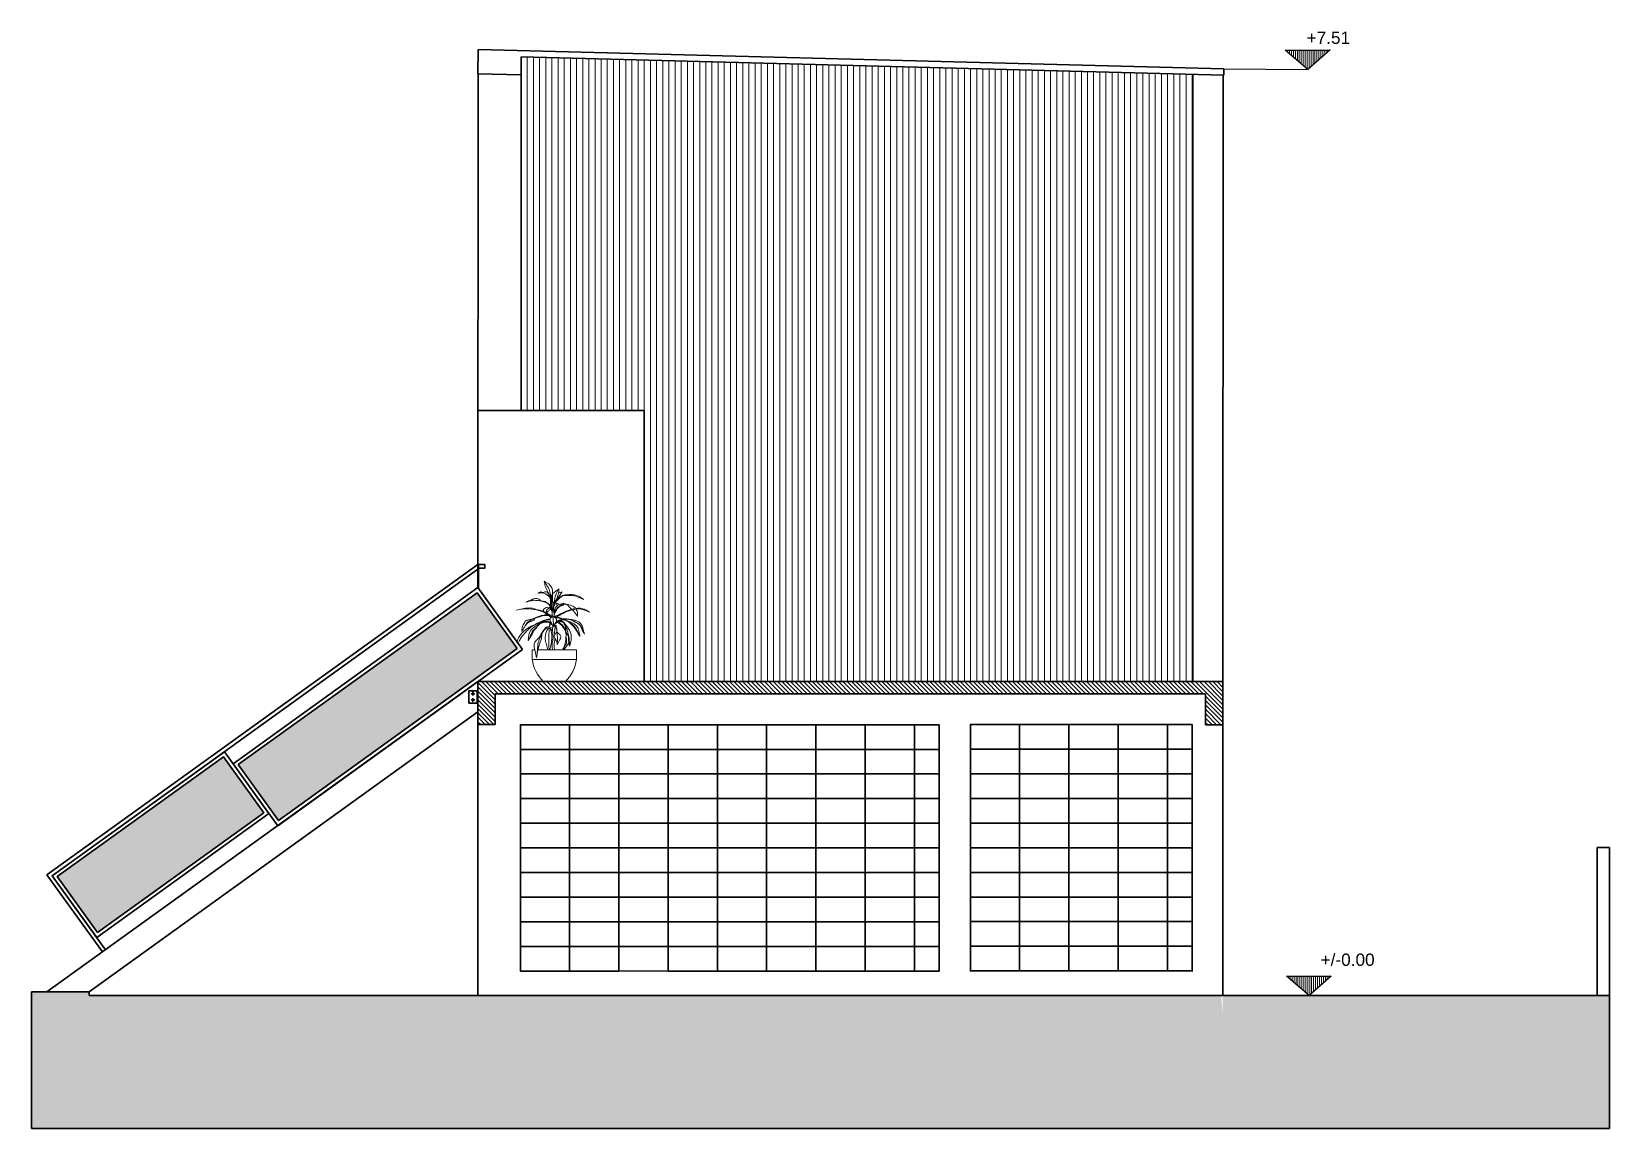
# Model space of a CAD drawing. Header units: metres. Extents: x -2569 to 4336, y -4195 to 694.
# Drawn here: x 922 to 2204, y -4194 to -3303 of the extents above; entities that cross this region are included whole.
import ezdxf

# ---------------------------------------------------------------- set-up
doc = ezdxf.new("R2010")
doc.units = ezdxf.units.M
doc.header["$LTSCALE"] = 5
doc.header["$MEASUREMENT"] = 0
for name, color, linetype, lineweight in [('A-ANNO-NOTE', 7, 'Continuous', 35), ('A-ELEV-MBE1', 7, 'Continuous', 35), ('A-ELEV-PATT', 255, 'Continuous', 18), ('A-FURN', 253, 'Continuous', 18), ('A-FURN-', 253, 'Continuous', 0), ('A-SECT-MCUT', 7, 'Continuous', 35), ('A-SECT-PATT', 8, 'Continuous', 18)]:
    doc.layers.add(name, color=color, linetype=linetype, lineweight=lineweight)
doc.layers.add('quote', color=82, linetype='Continuous')
doc.styles.add('ARIAL', font='arial.ttf')

msp = doc.modelspace()

# ---------------------------------------------------------------- hatches: boundary and pattern name
at = {"layer": 'A-ELEV-PATT'}
h = msp.add_hatch(dxfattribs=at)
h.set_pattern_fill('ANSI31', color=256, scale=0.5, angle=225, style=0)
h.set_pattern_definition([(270, (22270.1483, -16500.507), (1.5875, -4e-15), [])])
h.paths.add_polyline_path([(1977, -3318.1), (1958.6, -3334), (1940.2, -3318.1)])
h = msp.add_hatch(dxfattribs=at)
h.set_pattern_fill('ANSI31', color=256, scale=0.5, angle=225, style=0)
h.set_pattern_definition([(270, (22269.0531, -17252.347), (1.5875, -4e-15), [])])
h.paths.add_polyline_path([(1978.1, -4070), (1959.7, -4085.8), (1941.3, -4070)])
at = {"layer": 'A-SECT-PATT'}
h = msp.add_hatch(dxfattribs=at)
h.set_pattern_fill('ANSI31', color=256, scale=40, angle=315, style=0)
h.set_pattern_definition([(270, (9999.702, -11492.566), (5, -7e-15), [])])
h.paths.add_polyline_path([(1319.6, -3323.6), (1865.2, -3337.8), (1865.2, -3830.9), (1661.3, -3830.9), (1581.3, -3830.9), (1418.6, -3830.9), (1418.6, -3610.9), (1320.8, -3610.9)])
h = msp.add_hatch(dxfattribs=at)
h.set_pattern_fill('DOTS', color=256, scale=40, angle=542.9169, style=0)
h.set_pattern_definition([(182.91694, (2683.8407, -6478.8997), (-1.1211598, -2.5603712), [0, -2.5])])
h.paths.add_polyline_path([(1110.7, -3937.4), (975.7, -4034.6), (943, -3989.1), (1078, -3892)])
h.paths.add_polyline_path([(1316.6, -3804.1), (1122.7, -3943.7), (1089.9, -3898.3), (1283.9, -3758.7)])
h = msp.add_hatch(dxfattribs=at)
h.set_pattern_fill('ANSI31', color=256, scale=20, angle=270, style=0)
h.set_pattern_definition([(315, (2683.8407, -6478.8997), (1.767767, 1.767767), [])])
h.paths.add_polyline_path([(1875.6, -3830.9), (1875.6, -3830.9), (1889.6, -3830.9), (1889.6, -3865.9), (1875.6, -3865.9), (1875.6, -3840.9), (1298.6, -3840.9), (1298.6, -3865.8), (1284.6, -3865.8), (1284.6, -3830.9), (1298.6, -3830.9)])
h = msp.add_hatch(dxfattribs=at)
h.set_pattern_fill('DOTS', color=256, scale=100, angle=270, style=0)
h.set_pattern_definition([(180, (2203.612, -5440.563), (-3.125, -6.25), [0, -6.25])])
h.paths.add_polyline_path([(1340.2, -4085.8), (1319.1, -4085.8), (1319.1, -4085.8), (1659.6, -4085.8), (1659.6, -4118.3), (1659.6, -4085.8), (1636.7, -4085.8), (1634.1, -4085.8), (1709.1, -4085.8), (1709.1, -4118.3), (1689.2, -4118.3), (1709.1, -4118.3), (1709.1, -4085.8), (1855.5, -4085.8), (1855.5, -4110.8), (1855.5, -4085.8), (1834.5, -4085.8), (1909.5, -4085.8), (1908.3, -4085.8), (1888.3, -4085.8), (1889.6, -4103.3), (1889.6, -4085.8), (2203.6, -4085.8), (2203.6, -4193.7), (922.1, -4193.7), (922.1, -4082.9), (968.8, -4082.9), (968.8, -4085.8), (1285.1, -4085.8), (1285.1, -4110.8), (1285.1, -4085.8), (1265.2, -4085.8)])

# ---------------------------------------------------------------- linework, layer by layer
at = {"layer": 'A-ANNO-NOTE'}
msp.add_line((1284.6, -3610.9), (1419.7, -3610.9), dxfattribs=at)
at = {"layer": 'A-ELEV-MBE1'}
for p, q in [((1284.4, -3337.5), (1284.9, -3317.6)), ((1890.3, -3338.4), (1319.6, -3323.6)), ((1319.6, -3323.6), (1319.6, -3338.3)), ((1284.4, -3337.5), (1319.6, -3338.3)), ((1865.2, -3337.8), (1865.2, -3830.9)), ((1889.9, -3353.2), (1889.9, -3338.4)), ((1890.3, -3333.4), (1890.3, -3338.4)), ((1419.7, -3610.9), (1419.7, -3830.9)), ((1284.6, -3735.9), (934.6, -3987.8)), ((1284.6, -3739.6), (938.8, -3988.5)), ((1284.6, -3754.5), (1284.6, -3735.9)), ((1284.6, -3735.9), (1285.1, -3735.9)), ((1285.1, -3755.2), (1285.1, -3735.9)), ((1284.6, -3830.9), (934.6, -4082.9)), ((1284.6, -3855.5), (1284.6, -3830.9)), ((1277.1, -3838.3), (1277.1, -3848.3)), ((1277.1, -3838.3), (1284.6, -3838.3)), ((1279.1, -3840.8), (1282.1, -3840.8)), ((1280.6, -3842.3), (1280.6, -3839.3)), ((1280.6, -3844.3), (1280.6, -3847.3)), ((1284.1, -3838.3), (1284.1, -3848.3)), ((1284.6, -3855.5), (968.8, -4082.9)), ((1277.1, -3848.3), (1284.6, -3848.3)), ((1279.1, -3845.8), (1282.1, -3845.8)), ((1284.6, -3865.8), (1284.6, -4085.8)), ((1881.1, -3865.9), (1876.1, -3865.9)), ((1889.6, -3865.9), (1889.6, -4085.8)), ((2193.6, -4075.8), (2193.6, -3965.6)), ((2193.6, -4085.8), (2193.6, -3965.6)), ((2193.6, -3965.6), (2203.6, -3965.6)), ((2193.6, -3965.6), (2203.6, -3965.6)), ((2203.6, -3965.6), (2203.6, -4075.8)), ((2203.6, -3965.6), (2203.6, -4085.8)), ((934.6, -3987.8), (979.7, -4050.4)), ((938.8, -3988.5), (982.1, -4048.7)), ((1659.6, -4065.8), (1319.1, -4065.9)), ((1865.3, -4065.8), (1684.6, -4065.8)), ((922.1, -4082.9), (922.1, -4193.7)), ((922.1, -4082.9), (922.1, -4193.7)), ((968.8, -4082.9), (922.1, -4082.9)), ((968.8, -4082.9), (968.8, -4085.8)), ((968.8, -4085.8), (1284.6, -4085.8)), ((1889.6, -4085.8), (2203.6, -4085.8)), ((2203.6, -4085.8), (2203.6, -4193.7)), ((922.1, -4193.7), (2203.6, -4193.7))]:
    msp.add_line(p, q, dxfattribs=at)
at = {"layer": 'A-ELEV-MBE1', "extrusion": (4.44089e-16, 4.48813e-31, -1)}
for p, q in [((1581.3, -3830.9), (1661.3, -3830.9)), ((1583.8, -3830.9), (1658.8, -3830.9)), ((1583.8, -3830.9), (1658.8, -3830.9))]:
    msp.add_line(p, q, dxfattribs=at)
at = {"layer": 'A-ELEV-MBE1'}
for points in [[(1890.3, -3333.4), (1285.1, -3317.6), (1285.1, -3317.6), (1285.1, -3317.6), (1285.1, -3317.6), (1285.1, -3317.6), (1285.1, -3317.6)], [(1284.7, -3337.5), (1284.6, -3735.9)], [(1319.6, -3610.9), (1319.6, -3338.3)], [(1889.6, -3830.9), (1889.6, -3830.9), (1889.9, -3353.2), (1889.9, -3353.2)], [(1889.6, -4085.8), (1284.6, -4085.8)]]:
    msp.add_lwpolyline(points, dxfattribs=at)
for points in [[(1285.1, -3738.9), (1285.1, -3735.9), (1290.1, -3735.9), (1290.1, -3738.9)], [(1320.8, -3804.8), (1284.6, -3754.5), (1085.8, -3897.6), (1122, -3947.9)], [(1316.6, -3804.1), (1283.9, -3758.7), (1089.9, -3898.3), (1122.7, -3943.7)], [(1359.1, -3865.9), (1319.1, -3865.9), (1319.1, -3885.9), (1359.1, -3885.9)], [(1399.1, -3865.9), (1359.1, -3865.9), (1359.1, -3885.9), (1399.1, -3885.9)], [(1439.1, -3865.9), (1399.1, -3865.9), (1399.1, -3885.9), (1439.1, -3885.9)], [(1479.1, -3865.9), (1439.1, -3865.9), (1439.1, -3885.9), (1479.1, -3885.9)], [(1519.1, -3865.9), (1479.1, -3865.9), (1479.1, -3885.9), (1519.1, -3885.9)], [(1559.1, -3865.9), (1519.1, -3865.9), (1519.1, -3885.9), (1559.1, -3885.9)], [(1599.1, -3865.9), (1559.1, -3865.9), (1559.1, -3885.9), (1599.1, -3885.9)], [(1639.1, -3865.9), (1599.1, -3865.9), (1599.1, -3885.9), (1639.1, -3885.9)], [(1659.1, -3865.9), (1639.1, -3865.9), (1639.1, -3885.9), (1659.1, -3885.9)], [(1724.6, -3865.8), (1684.6, -3865.8), (1684.6, -3885.8), (1724.6, -3885.8)], [(1764.6, -3865.8), (1724.6, -3865.8), (1724.6, -3885.8), (1764.6, -3885.8)], [(1804.6, -3865.8), (1764.6, -3865.8), (1764.6, -3885.8), (1804.6, -3885.8)], [(1844.6, -3865.8), (1804.6, -3865.8), (1804.6, -3885.8), (1844.6, -3885.8)], [(1864.6, -3865.8), (1844.6, -3865.8), (1844.6, -3885.8), (1864.6, -3885.8)], [(975, -4038.8), (1114.9, -3938.1), (1078.7, -3887.8), (938.8, -3988.5)], [(975.7, -4034.6), (1110.7, -3937.4), (1078, -3892), (943, -3989.1)], [(1359.1, -3885.9), (1319.1, -3885.9), (1319.1, -3905.9), (1359.1, -3905.9)], [(1399.1, -3885.9), (1359.1, -3885.9), (1359.1, -3905.9), (1399.1, -3905.9)], [(1439.1, -3885.9), (1399.1, -3885.9), (1399.1, -3905.9), (1439.1, -3905.9)], [(1479.1, -3885.9), (1439.1, -3885.9), (1439.1, -3905.9), (1479.1, -3905.9)], [(1519.1, -3885.9), (1479.1, -3885.9), (1479.1, -3905.9), (1519.1, -3905.9)], [(1559.1, -3885.9), (1519.1, -3885.9), (1519.1, -3905.9), (1559.1, -3905.9)], [(1599.1, -3885.9), (1559.1, -3885.9), (1559.1, -3905.9), (1599.1, -3905.9)], [(1639.1, -3885.9), (1599.1, -3885.9), (1599.1, -3905.9), (1639.1, -3905.9)], [(1659.1, -3885.9), (1639.1, -3885.9), (1639.1, -3905.9), (1659.1, -3905.9)], [(1724.6, -3885.8), (1684.6, -3885.8), (1684.6, -3905.8), (1724.6, -3905.8)], [(1764.6, -3885.8), (1724.6, -3885.8), (1724.6, -3905.8), (1764.6, -3905.8)], [(1804.6, -3885.8), (1764.6, -3885.8), (1764.6, -3905.8), (1804.6, -3905.8)], [(1844.6, -3885.8), (1804.6, -3885.8), (1804.6, -3905.8), (1844.6, -3905.8)], [(1864.6, -3885.8), (1844.6, -3885.8), (1844.6, -3905.8), (1864.6, -3905.8)], [(1359.1, -3905.9), (1319.1, -3905.9), (1319.1, -3925.9), (1359.1, -3925.9)], [(1399.1, -3905.9), (1359.1, -3905.9), (1359.1, -3925.9), (1399.1, -3925.9)], [(1439.1, -3905.9), (1399.1, -3905.9), (1399.1, -3925.9), (1439.1, -3925.9)], [(1479.1, -3905.9), (1439.1, -3905.9), (1439.1, -3925.9), (1479.1, -3925.9)], [(1519.1, -3905.9), (1479.1, -3905.9), (1479.1, -3925.9), (1519.1, -3925.9)], [(1559.1, -3905.9), (1519.1, -3905.9), (1519.1, -3925.9), (1559.1, -3925.9)], [(1599.1, -3905.9), (1559.1, -3905.9), (1559.1, -3925.9), (1599.1, -3925.9)], [(1639.1, -3905.9), (1599.1, -3905.9), (1599.1, -3925.9), (1639.1, -3925.9)], [(1659.1, -3905.9), (1639.1, -3905.9), (1639.1, -3925.9), (1659.1, -3925.9)], [(1724.6, -3905.8), (1684.6, -3905.8), (1684.6, -3925.8), (1724.6, -3925.8)], [(1764.6, -3905.8), (1724.6, -3905.8), (1724.6, -3925.8), (1764.6, -3925.8)], [(1804.6, -3905.8), (1764.6, -3905.8), (1764.6, -3925.8), (1804.6, -3925.8)], [(1844.6, -3905.8), (1804.6, -3905.8), (1804.6, -3925.8), (1844.6, -3925.8)], [(1864.6, -3905.8), (1844.6, -3905.8), (1844.6, -3925.8), (1864.6, -3925.8)], [(1359.1, -3925.9), (1319.1, -3925.9), (1319.1, -3945.9), (1359.1, -3945.9)], [(1399.1, -3925.9), (1359.1, -3925.9), (1359.1, -3945.9), (1399.1, -3945.9)], [(1439.1, -3925.9), (1399.1, -3925.9), (1399.1, -3945.9), (1439.1, -3945.9)], [(1479.1, -3925.9), (1439.1, -3925.9), (1439.1, -3945.9), (1479.1, -3945.9)], [(1519.1, -3925.9), (1479.1, -3925.9), (1479.1, -3945.9), (1519.1, -3945.9)], [(1559.1, -3925.9), (1519.1, -3925.9), (1519.1, -3945.9), (1559.1, -3945.9)], [(1599.1, -3925.9), (1559.1, -3925.9), (1559.1, -3945.9), (1599.1, -3945.9)], [(1639.1, -3925.9), (1599.1, -3925.9), (1599.1, -3945.9), (1639.1, -3945.9)], [(1659.1, -3925.9), (1639.1, -3925.9), (1639.1, -3945.9), (1659.1, -3945.9)], [(1724.6, -3925.8), (1684.6, -3925.8), (1684.6, -3945.8), (1724.6, -3945.8)], [(1764.6, -3925.8), (1724.6, -3925.8), (1724.6, -3945.8), (1764.6, -3945.8)], [(1804.6, -3925.8), (1764.6, -3925.8), (1764.6, -3945.8), (1804.6, -3945.8)], [(1844.6, -3925.8), (1804.6, -3925.8), (1804.6, -3945.8), (1844.6, -3945.8)], [(1864.6, -3925.8), (1844.6, -3925.8), (1844.6, -3945.8), (1864.6, -3945.8)], [(1359.1, -3945.9), (1319.1, -3945.9), (1319.1, -3965.9), (1359.1, -3965.9)], [(1399.1, -3945.9), (1359.1, -3945.9), (1359.1, -3965.9), (1399.1, -3965.9)], [(1439.1, -3945.9), (1399.1, -3945.9), (1399.1, -3965.9), (1439.1, -3965.9)], [(1479.1, -3945.9), (1439.1, -3945.9), (1439.1, -3965.9), (1479.1, -3965.9)], [(1519.1, -3945.9), (1479.1, -3945.9), (1479.1, -3965.9), (1519.1, -3965.9)], [(1559.1, -3945.9), (1519.1, -3945.9), (1519.1, -3965.9), (1559.1, -3965.9)], [(1599.1, -3945.9), (1559.1, -3945.9), (1559.1, -3965.9), (1599.1, -3965.9)], [(1639.1, -3945.9), (1599.1, -3945.9), (1599.1, -3965.9), (1639.1, -3965.9)], [(1659.1, -3945.9), (1639.1, -3945.9), (1639.1, -3965.9), (1659.1, -3965.9)], [(1724.6, -3945.8), (1684.6, -3945.8), (1684.6, -3965.8), (1724.6, -3965.8)], [(1764.6, -3945.8), (1724.6, -3945.8), (1724.6, -3965.8), (1764.6, -3965.8)], [(1804.6, -3945.8), (1764.6, -3945.8), (1764.6, -3965.8), (1804.6, -3965.8)], [(1844.6, -3945.8), (1804.6, -3945.8), (1804.6, -3965.8), (1844.6, -3965.8)], [(1864.6, -3945.8), (1844.6, -3945.8), (1844.6, -3965.8), (1864.6, -3965.8)], [(1359.1, -3965.9), (1319.1, -3965.9), (1319.1, -3985.9), (1359.1, -3985.9)], [(1399.1, -3965.9), (1359.1, -3965.9), (1359.1, -3985.9), (1399.1, -3985.9)], [(1439.1, -3965.9), (1399.1, -3965.9), (1399.1, -3985.9), (1439.1, -3985.9)], [(1479.1, -3965.9), (1439.1, -3965.9), (1439.1, -3985.9), (1479.1, -3985.9)], [(1519.1, -3965.9), (1479.1, -3965.9), (1479.1, -3985.9), (1519.1, -3985.9)], [(1559.1, -3965.9), (1519.1, -3965.9), (1519.1, -3985.9), (1559.1, -3985.9)], [(1599.1, -3965.9), (1559.1, -3965.9), (1559.1, -3985.9), (1599.1, -3985.9)], [(1639.1, -3965.9), (1599.1, -3965.9), (1599.1, -3985.9), (1639.1, -3985.9)], [(1659.1, -3965.9), (1639.1, -3965.9), (1639.1, -3985.9), (1659.1, -3985.9)], [(1724.6, -3965.8), (1684.6, -3965.8), (1684.6, -3985.8), (1724.6, -3985.8)], [(1764.6, -3965.8), (1724.6, -3965.8), (1724.6, -3985.8), (1764.6, -3985.8)], [(1804.6, -3965.8), (1764.6, -3965.8), (1764.6, -3985.8), (1804.6, -3985.8)], [(1844.6, -3965.8), (1804.6, -3965.8), (1804.6, -3985.8), (1844.6, -3985.8)], [(1864.6, -3965.8), (1844.6, -3965.8), (1844.6, -3985.8), (1864.6, -3985.8)], [(1359.1, -3985.9), (1319.1, -3985.9), (1319.1, -4005.9), (1359.1, -4005.9)], [(1399.1, -3985.9), (1359.1, -3985.9), (1359.1, -4005.9), (1399.1, -4005.9)], [(1439.1, -3985.9), (1399.1, -3985.9), (1399.1, -4005.9), (1439.1, -4005.9)], [(1479.1, -3985.9), (1439.1, -3985.9), (1439.1, -4005.9), (1479.1, -4005.9)], [(1519.1, -3985.9), (1479.1, -3985.9), (1479.1, -4005.9), (1519.1, -4005.9)], [(1559.1, -3985.9), (1519.1, -3985.9), (1519.1, -4005.9), (1559.1, -4005.9)], [(1599.1, -3985.9), (1559.1, -3985.9), (1559.1, -4005.9), (1599.1, -4005.9)], [(1639.1, -3985.9), (1599.1, -3985.9), (1599.1, -4005.9), (1639.1, -4005.9)], [(1659.1, -3985.9), (1639.1, -3985.9), (1639.1, -4005.9), (1659.1, -4005.9)], [(1724.6, -3985.8), (1684.6, -3985.8), (1684.6, -4005.8), (1724.6, -4005.8)], [(1764.6, -3985.8), (1724.6, -3985.8), (1724.6, -4005.8), (1764.6, -4005.8)], [(1804.6, -3985.8), (1764.6, -3985.8), (1764.6, -4005.8), (1804.6, -4005.8)], [(1844.6, -3985.8), (1804.6, -3985.8), (1804.6, -4005.8), (1844.6, -4005.8)], [(1864.6, -3985.8), (1844.6, -3985.8), (1844.6, -4005.8), (1864.6, -4005.8)], [(1359.1, -4005.9), (1319.1, -4005.9), (1319.1, -4025.9), (1359.1, -4025.9)], [(1399.1, -4005.9), (1359.1, -4005.9), (1359.1, -4025.9), (1399.1, -4025.9)], [(1439.1, -4005.9), (1399.1, -4005.9), (1399.1, -4025.9), (1439.1, -4025.9)], [(1479.1, -4005.9), (1439.1, -4005.9), (1439.1, -4025.9), (1479.1, -4025.9)], [(1519.1, -4005.9), (1479.1, -4005.9), (1479.1, -4025.9), (1519.1, -4025.9)], [(1559.1, -4005.9), (1519.1, -4005.9), (1519.1, -4025.9), (1559.1, -4025.9)], [(1599.1, -4005.9), (1559.1, -4005.9), (1559.1, -4025.9), (1599.1, -4025.9)], [(1639.1, -4005.9), (1599.1, -4005.9), (1599.1, -4025.9), (1639.1, -4025.9)], [(1659.1, -4005.9), (1639.1, -4005.9), (1639.1, -4025.9), (1659.1, -4025.9)], [(1724.6, -4005.8), (1684.6, -4005.8), (1684.6, -4025.8), (1724.6, -4025.8)], [(1764.6, -4005.8), (1724.6, -4005.8), (1724.6, -4025.8), (1764.6, -4025.8)], [(1804.6, -4005.8), (1764.6, -4005.8), (1764.6, -4025.8), (1804.6, -4025.8)], [(1844.6, -4005.8), (1804.6, -4005.8), (1804.6, -4025.8), (1844.6, -4025.8)], [(1864.6, -4005.8), (1844.6, -4005.8), (1844.6, -4025.8), (1864.6, -4025.8)], [(1359.1, -4025.9), (1319.1, -4025.9), (1319.1, -4045.9), (1359.1, -4045.9)], [(1399.1, -4025.9), (1359.1, -4025.9), (1359.1, -4045.9), (1399.1, -4045.9)], [(1439.1, -4025.9), (1399.1, -4025.9), (1399.1, -4045.9), (1439.1, -4045.9)], [(1479.1, -4025.9), (1439.1, -4025.9), (1439.1, -4045.9), (1479.1, -4045.9)], [(1519.1, -4025.9), (1479.1, -4025.9), (1479.1, -4045.9), (1519.1, -4045.9)], [(1559.1, -4025.9), (1519.1, -4025.9), (1519.1, -4045.9), (1559.1, -4045.9)], [(1599.1, -4025.9), (1559.1, -4025.9), (1559.1, -4045.9), (1599.1, -4045.9)], [(1639.1, -4025.9), (1599.1, -4025.9), (1599.1, -4045.9), (1639.1, -4045.9)], [(1659.1, -4025.9), (1639.1, -4025.9), (1639.1, -4045.9), (1659.1, -4045.9)], [(1724.6, -4025.8), (1684.6, -4025.8), (1684.6, -4045.8), (1724.6, -4045.8)], [(1764.6, -4025.8), (1724.6, -4025.8), (1724.6, -4045.8), (1764.6, -4045.8)], [(1804.6, -4025.8), (1764.6, -4025.8), (1764.6, -4045.8), (1804.6, -4045.8)], [(1844.6, -4025.8), (1804.6, -4025.8), (1804.6, -4045.8), (1844.6, -4045.8)], [(1864.6, -4025.8), (1844.6, -4025.8), (1844.6, -4045.8), (1864.6, -4045.8)], [(1359.1, -4045.9), (1319.1, -4045.9), (1319.1, -4065.9), (1359.1, -4065.9)], [(1399.1, -4045.9), (1359.1, -4045.9), (1359.1, -4065.9), (1399.1, -4065.9)], [(1479.1, -4045.9), (1439.1, -4045.9), (1439.1, -4065.9), (1479.1, -4065.9)], [(1519.1, -4045.9), (1479.1, -4045.9), (1479.1, -4065.9), (1519.1, -4065.9)], [(1559.1, -4045.9), (1519.1, -4045.9), (1519.1, -4065.9), (1559.1, -4065.9)], [(1599.1, -4045.9), (1559.1, -4045.9), (1559.1, -4065.9), (1599.1, -4065.9)], [(1639.1, -4045.9), (1599.1, -4045.9), (1599.1, -4065.9), (1639.1, -4065.9)], [(1659.1, -4045.9), (1639.1, -4045.9), (1639.1, -4065.9), (1659.1, -4065.9)], [(1724.6, -4045.8), (1684.6, -4045.8), (1684.6, -4065.8), (1724.6, -4065.8)], [(1764.6, -4045.8), (1724.6, -4045.8), (1724.6, -4065.8), (1764.6, -4065.8)], [(1804.6, -4045.8), (1764.6, -4045.8), (1764.6, -4065.8), (1804.6, -4065.8)], [(1844.6, -4045.8), (1804.6, -4045.8), (1804.6, -4065.8), (1844.6, -4065.8)], [(1864.6, -4045.8), (1844.6, -4045.8), (1844.6, -4065.8), (1864.6, -4065.8)]]:
    msp.add_lwpolyline(points, close=True, dxfattribs=at)
for centre in [(1280.6, -3840.8), (1280.6, -3845.8)]:
    msp.add_circle(centre, 0.5, dxfattribs=at)
at = {"layer": 'A-ELEV-PATT'}
msp.add_line((1284.6, -3830.9), (1418.6, -3830.9), dxfattribs=at)
at = {"layer": 'A-FURN'}
for p, q in [((1343.6, -3772.3), (1344.2, -3772.5)), ((1344.5, -3774.1), (1345.1, -3773.9)), ((1345.7, -3778.2), (1345.9, -3786.5)), ((1330.8, -3805.2), (1328.6, -3805.2)), ((1328.6, -3805.2), (1328.6, -3812.9)), ((1364.6, -3805.2), (1333.3, -3805.2)), ((1364.6, -3812.9), (1364.6, -3805.2)), ((1328.6, -3812.9), (1364.6, -3812.9))]:
    msp.add_line(p, q, dxfattribs=at)
for centre, major_axis, start_param, end_param in [((1311, -3767), (-23.1, 23.1), 3.8338, 4.109865), ((2400.5, -3733), (747.6, 747.6), 2.38351, 2.391359), ((1351.3, -3753.6), (-3.44, 3.44), 2.108436, 2.704877), ((1354.4, -3771.1), (7.7, 7.7), 2.313892, 2.467435), ((1299.4, -3778.9), (32.3, 32.3), 5.503444, 5.604512), ((1475.8, -3769.2), (91.6, 91.6), 2.365565, 2.426782), ((1311.9, -3776.8), (-22.6, 22.6), 3.616988, 3.774813), ((1440.5, -3805.2), (70.4, 70.4), 2.122323, 2.167879)]:
    msp.add_ellipse(centre, major_axis=major_axis, ratio=1, start_param=start_param, end_param=end_param, dxfattribs=at)
for points, knots in [([(1344.8, -3770.7), (1344.8, -3769.8), (1344.8, -3768.3), (1344.8, -3765.7), (1344, -3762.7), (1345.5, -3759), (1344.9, -3753), (1341, -3750.8), (1338.4, -3749.3)], [0, 0, 0, 0, 52.203448, 95.407615, 161.27111, 242.581626, 335.542908, 506.510273, 506.510273, 506.510273, 506.510273]), ([(1338.4, -3749.3), (1339, -3750.2), (1340.2, -3752.2), (1342.3, -3755.2), (1343.1, -3759), (1343.9, -3761.6), (1344.4, -3762.9)], [0, 0, 0, 0, 70.438697, 140.877394, 226.765984, 312.654575, 312.654575, 312.654575, 312.654575]), ([(1338.4, -3749.3), (1338.7, -3750.7), (1339, -3752.5), (1340.2, -3755.7), (1341.6, -3759), (1343.4, -3761.6), (1344.3, -3762.8), (1344.4, -3762.9)], [0, 0, 0, 0, 86.620552, 116.045031, 217.792366, 304.999017, 313.159899, 313.159899, 313.159899, 313.159899]), ([(1343.5, -3769.6), (1342.9, -3769), (1341.4, -3767.4), (1338.3, -3765.9), (1334.4, -3765.1), (1330.2, -3764.9), (1326.2, -3764.7), (1324.2, -3766), (1323.6, -3766.4)], [0, 0, 0, 0, 56.466982, 132.952274, 209.810846, 305.230183, 400.102782, 448.476329, 448.476329, 448.476329, 448.476329]), ([(1330.1, -3764.9), (1328.8, -3765.1), (1326.6, -3765.5), (1324.4, -3766.2), (1323.6, -3766.4)], [0, 0, 0, 0, 83.959812, 140.374172, 140.374172, 140.374172, 140.374172]), ([(1344.3, -3770), (1344.1, -3769.7), (1343.2, -3768.7), (1341.2, -3767.2), (1338.7, -3765.4), (1335.5, -3765.8), (1334, -3763.4), (1331, -3763.4), (1328.5, -3764.1), (1327, -3764.9), (1326.3, -3765.2)], [0, 0, 0, 0, 24.186773, 83.035732, 156.307009, 212.235893, 256.946965, 315.750026, 378.47801, 422.77248, 422.77248, 422.77248, 422.77248]), ([(1333.3, -3759.2), (1334, -3758.7), (1335.4, -3757.7), (1338.8, -3759), (1340.9, -3760.5), (1342.2, -3761.4)], [0, 0, 0, 0, 50.716861, 101.504655, 208.933143, 208.933143, 208.933143, 208.933143]), ([(1341.9, -3761.2), (1340.2, -3760.1), (1337.6, -3758.3), (1334.5, -3758.9), (1333.3, -3759.2)], [0, 0, 0, 0, 116.469567, 190.680617, 190.680617, 190.680617, 190.680617]), ([(1337.7, -3758.5), (1338.6, -3758.2), (1340.3, -3757.6), (1342.1, -3759.5), (1342.2, -3760.8), (1342.2, -3761.4)], [0, 0, 0, 0, 54.056637, 102.422741, 137.253761, 137.253761, 137.253761, 137.253761]), ([(1343.5, -3763.9), (1343.5, -3763.8), (1343.1, -3762.8), (1342.5, -3762), (1341.9, -3761.2)], [17.283834, 17.283834, 17.283834, 17.283834, 19.044228, 39.154424, 39.154424, 39.154424, 39.154424]), ([(1344.4, -3766.2), (1344.2, -3765.7), (1344, -3765.2), (1343.8, -3764.6), (1343.8, -3764.6)], [0, 0, 0, 0, 11.516944, 12.361781, 12.361781, 12.361781, 12.361781]), ([(1344.2, -3762.7), (1344.3, -3763.9), (1344.4, -3766.4), (1344.4, -3768.9), (1344.3, -3770.2)], [3.12103, 3.12103, 3.12103, 3.12103, 28.045677, 55.646402, 55.646402, 55.646402, 55.646402]), ([(1350.2, -3755.7), (1349.7, -3756.2), (1348.5, -3757), (1346.7, -3758.3), (1344.7, -3759.9), (1345.3, -3762.2), (1345, -3764.7), (1345.7, -3766.4), (1346.2, -3767.5)], [0, 0, 0, 0, 44.401014, 88.802027, 142.765348, 184.77499, 226.784631, 297.370749, 297.370749, 297.370749, 297.370749]), ([(1345.8, -3772), (1345.9, -3771.4), (1346.1, -3770), (1346, -3767.7), (1347.4, -3765.9), (1348.3, -3764.7), (1348.9, -3762.7), (1350.3, -3760.1), (1350.3, -3757.3), (1350.2, -3755.7)], [0, 0, 0, 0, 38.439823, 92.246142, 135.877324, 175.500045, 185.557877, 264.705587, 358.032111, 358.032111, 358.032111, 358.032111]), ([(1346.1, -3771), (1346.4, -3769.7), (1347.2, -3766.8), (1350.2, -3763.7), (1353.6, -3760.6), (1357.3, -3761.1), (1362.9, -3760.7), (1367.1, -3762.6), (1370.4, -3764.2)], [0, 0, 0, 0, 80.643661, 181.286395, 271.336381, 346.951261, 401.046303, 623.955499, 623.955499, 623.955499, 623.955499]), ([(1370.4, -3764.2), (1369.1, -3763.2), (1366.5, -3761.4), (1361.9, -3760.1), (1357.6, -3760.3), (1353.3, -3760.7), (1349.8, -3763.4), (1347.5, -3766), (1346.5, -3767.9), (1346.3, -3768.4)], [0, 0, 0, 0, 101.378696, 197.891079, 287.293092, 374.394412, 457.932428, 555.49656, 591.056369, 591.056369, 591.056369, 591.056369]), ([(1350.2, -3755.7), (1349.8, -3756.5), (1349.1, -3758), (1347.4, -3760.6), (1347.1, -3763.9), (1346.7, -3766.3), (1346.4, -3767.5)], [0, 0, 0, 0, 54.230342, 108.460684, 185.828701, 259.914124, 259.914124, 259.914124, 259.914124]), ([(1346.4, -3774), (1346.7, -3773.3), (1347.3, -3772), (1348.1, -3770.1), (1349.7, -3768.6), (1351.5, -3768.1), (1354.3, -3766.9), (1354.2, -3767.7), (1354.1, -3768)], [0, 0, 0, 0, 15.494515, 30.343084, 43.219419, 58.59635, 75.994338, 81.382464, 81.382464, 81.382464, 81.382464]), ([(1360.8, -3772.1), (1360.3, -3771.7), (1358.6, -3770.2), (1356.4, -3767), (1352.5, -3768.6), (1349.8, -3770.1), (1348, -3772.8), (1346.9, -3774.6), (1346.4, -3775.5)], [52.253983, 52.253983, 52.253983, 52.253983, 66.21373, 98.510479, 120.144711, 143.109902, 163.913748, 185.900107, 185.900107, 185.900107, 185.900107]), ([(1352.7, -3768.6), (1352.4, -3768.5), (1351.5, -3768.1), (1350.3, -3768), (1348.9, -3767.1), (1348.3, -3768.2), (1348.9, -3768.6), (1349.3, -3769)], [7.182475, 7.182475, 7.182475, 7.182475, 11.923087, 27.767644, 35.436412, 38.48928, 48.47527, 48.47527, 48.47527, 48.47527]), ([(1348.6, -3763.8), (1348.9, -3763.5), (1349.8, -3762.8), (1350.7, -3761.3), (1351.8, -3760), (1352.3, -3758.9), (1352.7, -3758.4), (1352.9, -3758.1)], [0, 0, 0, 0, 29.301877, 68.783518, 108.26516, 129.773298, 149.094788, 149.094788, 149.094788, 149.094788]), ([(1339.1, -3775.1), (1338.3, -3774.6), (1336.4, -3773.5), (1333, -3773.1), (1329.5, -3771.2), (1323.6, -3770.9), (1319, -3772.1), (1315.9, -3772.8)], [0, 0, 0, 0, 53.682399, 142.406353, 205.301981, 300.649136, 501.198183, 501.198183, 501.198183, 501.198183]), ([(1315.9, -3772.8), (1318.8, -3772.2), (1324.2, -3771.1), (1331.2, -3772.8), (1336, -3772.8), (1338, -3773.9), (1338.4, -3774.2)], [0, 0, 0, 0, 183.819477, 340.401085, 444.959585, 477.965039, 477.965039, 477.965039, 477.965039]), ([(1343.6, -3780), (1342.9, -3780.1), (1340.9, -3780.2), (1337.3, -3781.5), (1332.8, -3783.6), (1327.7, -3786), (1322.3, -3789.1), (1318.4, -3793.6), (1316.8, -3797.1), (1316.3, -3798.5)], [0, 0, 0, 0, 41.232269, 125.885444, 237.066917, 352.719154, 475.594701, 624.435824, 717.061742, 717.061742, 717.061742, 717.061742]), ([(1341.7, -3776.6), (1341.1, -3776.6), (1339.2, -3776.7), (1335.9, -3777.2), (1332.2, -3778.8), (1328.7, -3780), (1325.9, -3781), (1323.2, -3781), (1322.4, -3783.2), (1320.6, -3785.7), (1320.4, -3788.3), (1320.2, -3790.2)], [23.926304, 23.926304, 23.926304, 23.926304, 34.945629, 63.32097, 92.93313, 120.580191, 138.726541, 156.87289, 169.426774, 181.980658, 221.442031, 221.442031, 221.442031, 221.442031]), ([(1320.2, -3790.2), (1320.7, -3789.5), (1321.7, -3787.9), (1323.1, -3785.2), (1325.2, -3783), (1327.8, -3782), (1330.2, -3781.4), (1331.1, -3778.9), (1333.8, -3778.7), (1336.6, -3777.5), (1339.7, -3777), (1341.8, -3777.3), (1342.6, -3777.5)], [0, 0, 0, 0, 18.933568, 37.867136, 63.747631, 79.832717, 95.917803, 111.566445, 128.896766, 146.227086, 175.529645, 191.547784, 191.547784, 191.547784, 191.547784]), ([(1332, -3778.8), (1330.8, -3779.4), (1328.8, -3780.4), (1326.6, -3782), (1324.8, -3782.3), (1324.2, -3783.9), (1323.6, -3784.8), (1323.1, -3785.6)], [0, 0, 0, 0, 86.559228, 136.195218, 173.164488, 184.21685, 241.717772, 241.717772, 241.717772, 241.717772]), ([(1342.4, -3771), (1341.4, -3770.8), (1340, -3770.6), (1338.8, -3771.6), (1337.5, -3772.1), (1338.2, -3774.2), (1339.1, -3775.2), (1339.6, -3775.8)], [0, 0, 0, 0, 60.026994, 79.747288, 99.467582, 134.453294, 187.741941, 187.741941, 187.741941, 187.741941]), ([(1339.6, -3775.8), (1340, -3775.5), (1340.7, -3774.8), (1341.7, -3773.9), (1342.5, -3772.9), (1343.5, -3772.3), (1343.4, -3770.9), (1342.7, -3770.9), (1342.4, -3771)], [0, 0, 0, 0, 30.974183, 61.948366, 85.722301, 109.496236, 131.303574, 147.007077, 147.007077, 147.007077, 147.007077]), ([(1342.4, -3771), (1342.1, -3771.3), (1341.6, -3771.8), (1340.4, -3772.7), (1340.2, -3774.3), (1339.8, -3775.3), (1339.6, -3775.8)], [0, 0, 0, 0, 25.251733, 50.503465, 85.511036, 120.518606, 120.518606, 120.518606, 120.518606]), ([(1343.9, -3779.1), (1343, -3777.9), (1341.8, -3776.5), (1340.2, -3775.7), (1339.9, -3775.5)], [0.870519, 0.870519, 0.870519, 0.870519, 32.810974, 38.446575, 38.446575, 38.446575, 38.446575]), ([(1340.3, -3775.2), (1340.5, -3775.3), (1341.8, -3775.9), (1343.2, -3777.1), (1344.3, -3778.4), (1344.6, -3778.7)], [0, 0, 0, 0, 3.847077, 30.211447, 38.507143, 38.507143, 38.507143, 38.507143]), ([(1346.2, -3773.8), (1346.2, -3773.5), (1346.2, -3772.8), (1345.7, -3772), (1345.4, -3771.1), (1344.6, -3770.4), (1343.3, -3769.7), (1342.7, -3770.5), (1342.4, -3771)], [0, 0, 0, 0, 21.67487, 39.007498, 56.340127, 83.07213, 106.981961, 135.410819, 135.410819, 135.410819, 135.410819]), ([(1345, -3777.3), (1344.3, -3777.1), (1343.6, -3776.8), (1342.8, -3776.7), (1342.7, -3776.7)], [0, 0, 0, 0, 15.041609, 16.959326, 16.959326, 16.959326, 16.959326]), ([(1346.2, -3773.8), (1346, -3773.5), (1345.7, -3773), (1345.1, -3772), (1344.6, -3770.9), (1343.4, -3770.2), (1343, -3770.6), (1342.9, -3770.7)], [0, 0, 0, 0, 20.169284, 40.338567, 72.632839, 97.144877, 106.328014, 106.328014, 106.328014, 106.328014]), ([(1345.9, -3778.3), (1345.5, -3778.4), (1344.2, -3778.5), (1342.5, -3780.7), (1344.1, -3782.8), (1344.9, -3784.7), (1345.6, -3785.9), (1345.9, -3786.5)], [0, 0, 0, 0, 22.712992, 81.873114, 127.807414, 171.14262, 214.477825, 214.477825, 214.477825, 214.477825]), ([(1344.2, -3772), (1344.2, -3771.9), (1343.9, -3771.5), (1344, -3771.1), (1344, -3770.8)], [0, 0, 0, 0, 9.391486, 27.431441, 27.431441, 27.431441, 27.431441]), ([(1344.5, -3774.1), (1344.4, -3773.5), (1344.1, -3772.5), (1344.3, -3771.4), (1344.3, -3770.9)], [0, 0, 0, 0, 36.009999, 67.261879, 67.261879, 67.261879, 67.261879]), ([(1345.1, -3773.9), (1345, -3773.4), (1344.9, -3772.7), (1344.9, -3771.9), (1344.9, -3771.7)], [0, 0, 0, 0, 29.619588, 47.02993, 47.02993, 47.02993, 47.02993]), ([(1345.9, -3786.5), (1346.1, -3786.2), (1346.6, -3785.3), (1347.3, -3783.5), (1348.9, -3781.6), (1348, -3779), (1346.6, -3778.5), (1345.9, -3778.3)], [0, 0, 0, 0, 23.614402, 65.742778, 122.10766, 167.075649, 210.545639, 210.545639, 210.545639, 210.545639]), ([(1346.4, -3776.6), (1346.9, -3775.6), (1347.9, -3773.6), (1349.7, -3770.6), (1352.7, -3768.8), (1355.6, -3767.8), (1357.9, -3768.4), (1360.4, -3769), (1362.6, -3770), (1363.7, -3771.2), (1363.9, -3771.4)], [0, 0, 0, 0, 22.720035, 46.019821, 72.313546, 93.947778, 106.442977, 121.43264, 148.009322, 154.329831, 154.329831, 154.329831, 154.329831]), ([(1346.4, -3778.4), (1347.6, -3777.9), (1349.4, -3777.1), (1352.4, -3775.6), (1355.2, -3774.2), (1360.5, -3772.1), (1366.2, -3770.5), (1371.9, -3772.5), (1374.2, -3773.8), (1375.4, -3774.5)], [0, 0, 0, 0, 81.884064, 120.255929, 208.30069, 278.828132, 477.685367, 557.757834, 644.76611, 644.76611, 644.76611, 644.76611]), ([(1347.4, -3779), (1348.3, -3778.5), (1350.4, -3777.3), (1353.8, -3775.4), (1357.5, -3773.7), (1362, -3772.3), (1368.2, -3771.3), (1372.7, -3773.4), (1375.4, -3774.5)], [0, 0, 0, 0, 65.56493, 151.088084, 243.201276, 319.20792, 445.364965, 621.830259, 621.830259, 621.830259, 621.830259]), ([(1348.9, -3778.3), (1349.5, -3778.5), (1351.2, -3779.1), (1352.7, -3779.7), (1353.7, -3780.1)], [17.020618, 17.020618, 17.020618, 17.020618, 31.054146, 52.91629, 52.91629, 52.91629, 52.91629]), ([(1349, -3781.5), (1349.9, -3781.2), (1352.1, -3780.3), (1355.8, -3779.6), (1360, -3780.5), (1364.3, -3781.1), (1368.5, -3783.3), (1370, -3787.9), (1370.7, -3790.8), (1371.1, -3792.5)], [0, 0, 0, 0, 61.671712, 150.944776, 230.877748, 322.19215, 426.054559, 502.08429, 613.705255, 613.705255, 613.705255, 613.705255]), ([(1371.1, -3792.5), (1370.2, -3789.8), (1368.7, -3785.5), (1364.1, -3782.5), (1360.3, -3780.7), (1356.3, -3780), (1352.4, -3780.9), (1350.4, -3781.7), (1349.6, -3782.1)], [0, 0, 0, 0, 57.333411, 91.418011, 111.035351, 144.837718, 174.177111, 191.410834, 191.410834, 191.410834, 191.410834]), ([(1354.7, -3780.5), (1355.5, -3780.8), (1359.3, -3782.4), (1364.9, -3784.4), (1366.9, -3790.2), (1367.2, -3792.9), (1367.4, -3794.4)], [60.242632, 60.242632, 60.242632, 60.242632, 79.149468, 144.662826, 171.403058, 202.149114, 202.149114, 202.149114, 202.149114]), ([(1365.6, -3777.9), (1365.1, -3777.2), (1364, -3775.8), (1362.7, -3773.9), (1361.7, -3773), (1361.3, -3772.6)], [0, 0, 0, 0, 18.041341, 36.082683, 47.485096, 47.485096, 47.485096, 47.485096]), ([(1364.3, -3772), (1364.6, -3772.6), (1365.5, -3774.4), (1365.6, -3776.5), (1365.6, -3777.9)], [159.588619, 159.588619, 159.588619, 159.588619, 172.537673, 201.363356, 201.363356, 201.363356, 201.363356]), ([(1317.2, -3799.8), (1317.6, -3799), (1318.5, -3797.1), (1320.6, -3793.5), (1323.9, -3790.4), (1327.6, -3786.1), (1332.8, -3784.2), (1337.7, -3781.8), (1341.2, -3780.6), (1342.9, -3780.8), (1343.1, -3780.8)], [159.13283, 159.13283, 159.13283, 159.13283, 214.813407, 290.402097, 417.215543, 498.25109, 638.87143, 753.037099, 843.432232, 859.676616, 859.676616, 859.676616, 859.676616]), ([(1344.5, -3783.8), (1343.6, -3783.1), (1341.6, -3781.8), (1338.1, -3782.2), (1334.8, -3783.8), (1331.3, -3785.9), (1326, -3789.6), (1325.7, -3794.5), (1325.5, -3797.5)], [0, 0, 0, 0, 69.291558, 143.810012, 204.001706, 299.800871, 404.97216, 584.982159, 584.982159, 584.982159, 584.982159]), ([(1325.5, -3797.5), (1326.5, -3795.9), (1328.3, -3793.2), (1329.9, -3789.4), (1332.5, -3787.1), (1334.2, -3784), (1338, -3782.7), (1341.3, -3782.2), (1343.6, -3783.9), (1344.7, -3784.8), (1345.2, -3785.2)], [0, 0, 0, 0, 125.125537, 201.934911, 248.007137, 344.697002, 411.437395, 488.321724, 539.462705, 581.256485, 581.256485, 581.256485, 581.256485]), ([(1335.4, -3783.6), (1334.4, -3784.6), (1332.4, -3786.6), (1328.9, -3789.4), (1327.5, -3793.6), (1326.1, -3796.2), (1325.5, -3797.5)], [0, 0, 0, 0, 88.883576, 177.767151, 270.079935, 362.392718, 362.392718, 362.392718, 362.392718]), ([(1345.3, -3787.5), (1344.3, -3787), (1342.7, -3786.3), (1339.9, -3786.5), (1338.3, -3788.7), (1336.2, -3791.7), (1334.4, -3795.7), (1329.4, -3799.3), (1331, -3805.8), (1331.9, -3809.9), (1332.2, -3811.7)], [0, 0, 0, 0, 64.510464, 112.367752, 159.892903, 222.629496, 343.795332, 430.411728, 578.655446, 699.63842, 699.63842, 699.63842, 699.63842]), ([(1332.2, -3811.7), (1332.9, -3807.3), (1333.7, -3801.9), (1336.6, -3795.7), (1336.2, -3791.8), (1338.2, -3789.1), (1340.2, -3787.2), (1342.9, -3787.2), (1344.2, -3788.6), (1344.9, -3789.4)], [0, 0, 0, 0, 273.073177, 340.436372, 424.457798, 500.714469, 542.23603, 590.839734, 653.153135, 653.153135, 653.153135, 653.153135]), ([(1336.8, -3791), (1336.3, -3792.3), (1335.3, -3795), (1333.1, -3799.6), (1333.1, -3805.4), (1332.5, -3809.6), (1332.2, -3811.7)], [0, 0, 0, 0, 90.528946, 181.057891, 313.542796, 446.027701, 446.027701, 446.027701, 446.027701]), ([(1341.5, -3805.2), (1341, -3803.8), (1340.2, -3800.8), (1338.8, -3795.8), (1339.6, -3790.9), (1341.3, -3788.3), (1341.8, -3787.4)], [0, 0, 0, 0, 92.47205, 190.615618, 322.10326, 386.557895, 386.557895, 386.557895, 386.557895]), ([(1342.5, -3787.5), (1342.5, -3789), (1342.3, -3791.9), (1342, -3796.3), (1342.3, -3800.7), (1342.3, -3803.7), (1342.4, -3805.2)], [0, 0, 0, 0, 91.910228, 183.820456, 276.259896, 368.699335, 368.699335, 368.699335, 368.699335]), ([(1343.1, -3805.2), (1343.8, -3802.1), (1345, -3797), (1344.6, -3791.2), (1343.6, -3788.8), (1343.5, -3788.2)], [0, 0, 0, 0, 197.181034, 324.530945, 358.312597, 358.312597, 358.312597, 358.312597]), ([(1345.2, -3805.2), (1345, -3803.8), (1344.4, -3800.6), (1346.3, -3795.5), (1345, -3790.3), (1345.3, -3787.1), (1345.5, -3785.7)], [0, 0, 0, 0, 84.480767, 204.822281, 323.461566, 407.598597, 407.598597, 407.598597, 407.598597]), ([(1346.4, -3785.5), (1347, -3785.3), (1348.1, -3784.8), (1348, -3786.7), (1349, -3788.1), (1348.2, -3790.9), (1351.1, -3792.2), (1352.5, -3794.7), (1350.6, -3797.5), (1349.7, -3799.5), (1349.1, -3800.9)], [0, 0, 0, 0, 30.594117, 54.024866, 89.506129, 141.193265, 204.410034, 255.95419, 300.000075, 396.607529, 396.607529, 396.607529, 396.607529]), ([(1349.1, -3800.9), (1348.8, -3799.4), (1348.2, -3797), (1346.2, -3794.4), (1347, -3793), (1347.3, -3791.6), (1349.4, -3790.7), (1348.3, -3788.5), (1348.2, -3786.8), (1347.4, -3786.5), (1347.1, -3786.3)], [0, 0, 0, 0, 103.041157, 151.733661, 178.492585, 196.331868, 240.930074, 285.817934, 322.476903, 338.853716, 338.853716, 338.853716, 338.853716]), ([(1347, -3792.9), (1346.9, -3791.8), (1346.8, -3789.5), (1347.4, -3786.6), (1347.1, -3784.9), (1347, -3784.3)], [85.534985, 85.534985, 85.534985, 85.534985, 108.917661, 133.798175, 145.283819, 145.283819, 145.283819, 145.283819]), ([(1356.1, -3789.7), (1355.6, -3788.8), (1354.5, -3786.7), (1352, -3783.7), (1349.7, -3782.1), (1348.5, -3781.3)], [0, 0, 0, 0, 63.489527, 149.530447, 239.530447, 239.530447, 239.530447, 239.530447]), ([(1348.8, -3790.5), (1348.8, -3791.2), (1349, -3792.7), (1349.2, -3795.1), (1349.1, -3797.9), (1349.1, -3799.9), (1349.1, -3800.9)], [0, 0, 0, 0, 44.956979, 90.997939, 154.29865, 217.599361, 217.599361, 217.599361, 217.599361]), ([(1353.4, -3805.2), (1354.2, -3803.3), (1355.8, -3799.9), (1356.1, -3795.3), (1356.3, -3791), (1354.4, -3787.4), (1352.5, -3785), (1349.3, -3782.6)], [0, 0, 0, 0, 42.230321, 77.084302, 96.285344, 129.611009, 159.244099, 159.244099, 159.244099, 159.244099]), ([(1359.1, -3802), (1358.7, -3800.7), (1357.9, -3798.3), (1358.6, -3794.1), (1355.1, -3790.4), (1356.5, -3785.5), (1353.9, -3782.6), (1351.7, -3781.8), (1350.5, -3782), (1349.9, -3782.3)], [0, 0, 0, 0, 27.073234, 52.312093, 83.440215, 122.047987, 144.587729, 156.225598, 169.940168, 169.940168, 169.940168, 169.940168]), ([(1359.1, -3802), (1359.6, -3800.4), (1360.7, -3796.9), (1360.3, -3790), (1356.4, -3785.6), (1353.8, -3782.1), (1352.5, -3781.4), (1351.9, -3781.2)], [0, 0, 0, 0, 102.887317, 228.654244, 407.720824, 459.543599, 498.027882, 498.027882, 498.027882, 498.027882]), ([(1367.4, -3794.4), (1366.3, -3791.7), (1364.4, -3786.8), (1359.1, -3782.6), (1355.5, -3781.1), (1354.1, -3780.6), (1354, -3780.6)], [0, 0, 0, 0, 58.586688, 107.727302, 136.037018, 138.694726, 138.694726, 138.694726, 138.694726]), ([(1359.1, -3802), (1359, -3800.6), (1358.7, -3796.8), (1358.1, -3791.9), (1356.4, -3787.1), (1355.1, -3784.9), (1354.4, -3783.7)], [0, 0, 0, 0, 84.040122, 236.880519, 311.365753, 396.338337, 396.338337, 396.338337, 396.338337]), ([(1367.4, -3794.4), (1366.5, -3792.9), (1365, -3790.2), (1362.9, -3786.7), (1360.5, -3784.2), (1358.9, -3782.9), (1358.1, -3782.3)], [0, 0, 0, 0, 105.381592, 194.248459, 258.541616, 319.733527, 319.733527, 319.733527, 319.733527]), ([(1371.1, -3792.5), (1370.3, -3791), (1369.1, -3788.5), (1367.7, -3784.7), (1364.3, -3783), (1362.1, -3781.8), (1360.9, -3781.1)], [0, 0, 0, 0, 109.491781, 172.019294, 244.081767, 332.430621, 332.430621, 332.430621, 332.430621]), ([(1346.8, -3805.2), (1346.7, -3803.8), (1346.2, -3800.6), (1347, -3797.4), (1347.1, -3795.6)], [0, 0, 0, 0, 28.899827, 66.935998, 66.935998, 66.935998, 66.935998]), ([(1353.5, -3805.2), (1353.9, -3804.2), (1354.9, -3802.3), (1357.1, -3799.2), (1356.5, -3796.5), (1356.3, -3794.9)], [0, 0, 0, 0, 67.222764, 134.445528, 229.02597, 229.02597, 229.02597, 229.02597]), ([(1354, -3805.2), (1354.8, -3804.3), (1356.5, -3802.6), (1357.7, -3800.6), (1358.3, -3799.5)], [0, 0, 0, 0, 72.64957, 148.717171, 148.717171, 148.717171, 148.717171])]:
    msp.add_open_spline(points, degree=3, knots=knots, dxfattribs=at)
for points in [[(1343.8, -3777.8), (1344.2, -3777.9), (1344.6, -3778), (1345, -3778.1)], [(1346.6, -3777.5), (1347, -3777.6), (1347.3, -3777.8), (1347.7, -3777.9)], [(1352.9, -3780.2), (1351.3, -3779.7), (1349.6, -3779.3), (1347.9, -3778.8)], [(1353.6, -3769), (1353.4, -3768.9), (1353.3, -3768.8), (1353.1, -3768.8)], [(1353.9, -3768.4), (1353.8, -3768.6), (1353.7, -3768.8), (1353.6, -3769)], [(1349.3, -3782.6), (1348.5, -3783.1), (1347.8, -3783.7), (1347, -3784.3)], [(1348.9, -3782.4), (1348.6, -3782.5), (1348.4, -3782.6), (1348.1, -3782.7)], [(1349.3, -3782.6), (1348.9, -3782.4), (1348.6, -3782.2), (1348.2, -3781.9)]]:
    msp.add_open_spline(points, degree=3, dxfattribs=at)
at = {"layer": 'A-FURN-', "color": 251, "true_color": 0x636466}
msp.add_line((1337.6, -3830.9), (1355.6, -3830.9), dxfattribs=at)
for centre, major_axis, start_param, end_param in [((1362.7, -3807), (24.5, 24.5), 2.525696, 3.115268), ((1335.2, -3809.5), (20.9, 20.9), 4.690951, 5.383738)]:
    msp.add_ellipse(centre, major_axis=major_axis, ratio=1, start_param=start_param, end_param=end_param, dxfattribs=at)
at = {"layer": 'A-SECT-MCUT'}
for p, q in [((1298.6, -3830.9), (1284.6, -3830.9)), ((1284.6, -3830.9), (1284.6, -3865.8)), ((1298.6, -3865.8), (1298.6, -3840.9)), ((1284.6, -3865.8), (1298.6, -3865.8))]:
    msp.add_line(p, q, dxfattribs=at)
for points in [[(1875.6, -3830.9), (1875.6, -3830.9), (1298.6, -3830.9)], [(1875.6, -3840.9), (1875.6, -3865.9), (1889.6, -3865.9), (1889.6, -3830.9), (1875.6, -3830.9)], [(1298.6, -3840.9), (1875.6, -3840.9)]]:
    msp.add_lwpolyline(points, dxfattribs=at)
at = {"layer": 'quote'}
for p, q in [((1958.7, -3334), (1940.2, -3318.1)), ((1940.2, -3318.1), (1976.5, -3318.1)), ((1976.7, -3318), (1958.7, -3334)), ((1890.2, -3333.4), (1958.7, -3334)), ((1959.8, -4085.8), (1941.3, -4070)), ((1941.3, -4070), (1977.6, -4070)), ((1977.6, -4070), (1959.8, -4085.8))]:
    msp.add_line(p, q, dxfattribs=at)

# ---------------------------------------------------------------- texts
at = {"layer": 'quote', "char_height": 10, "attachment_point": 3, "style": 'ARIAL'}
for s, insert in [('+7.51', (1993, -3303.1)), ('+/-0.00', (2012.9, -4051.7))]:
    msp.add_mtext(s, dxfattribs=dict(at, insert=insert))

doc.saveas('drawing.dxf')
